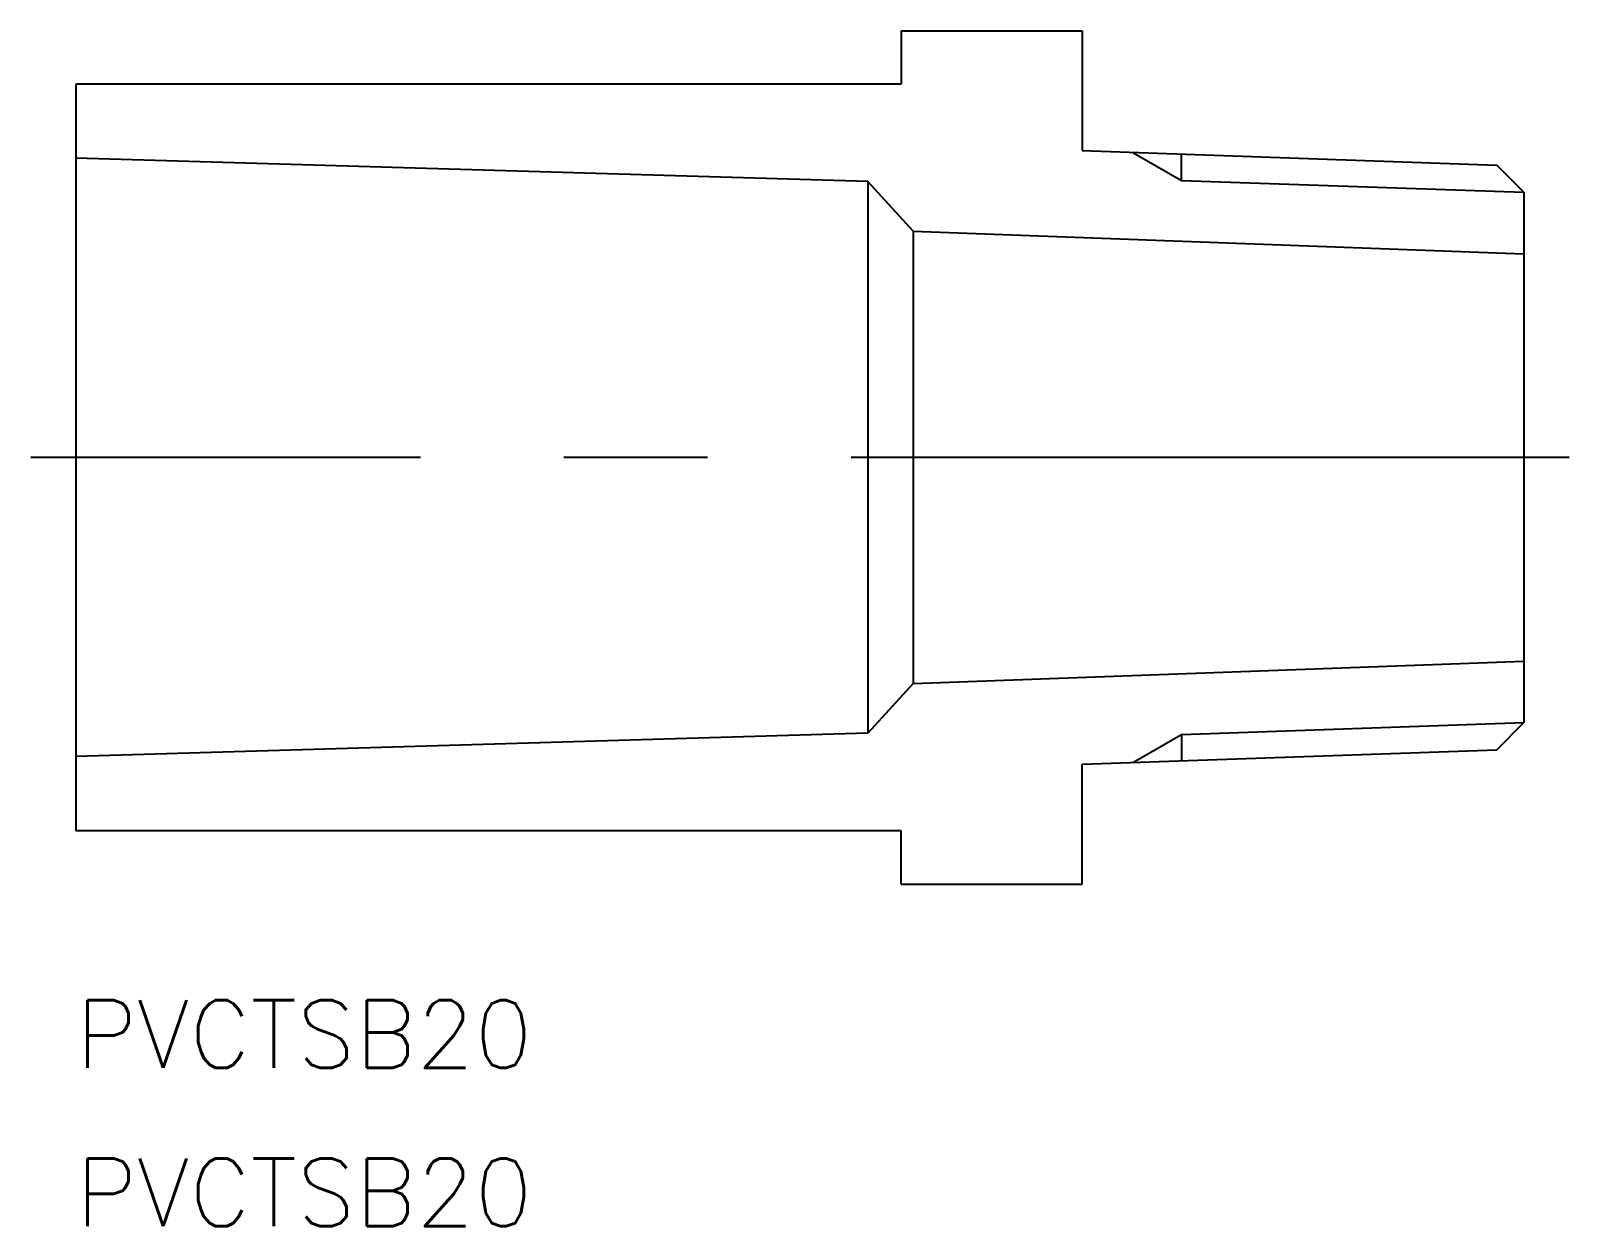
# Model space of a CAD drawing. Extents: x -2 to 66, y -34 to 18.9.
import ezdxf

# ---------------------------------------------------------------- set-up
doc = ezdxf.new("R2010")
doc.units = 0
doc.linetypes.add('CENTER', pattern=[50.8, 31.75, -6.35, 6.35, -6.35])
doc.layers.get('0').update_dxf_attribs({"linetype": 'CONTINUOUS'})
doc.layers.add('CENTER', color=1, linetype='CENTER')
doc.styles.get("Standard").update_dxf_attribs({"font": 'txt.shx', "height": 3, "bigfont": 'bigfont.shx'})

msp = doc.modelspace()

# ---------------------------------------------------------------- linework, layer by layer
at = {"color": 7, "linetype": 'CONTINUOUS'}
for p, q in [((36.486, 18.87), (44.49, 18.87)), ((36.486, 18.87), (36.486, 16.507)), ((44.49, 18.87), (44.49, 13.57)), ((0, 16.507), (0, -16.507)), ((36.486, 16.507), (0, 16.507)), ((35.015, 12.201), (0, 13.231)), ((44.49, 13.57), (62.824, 12.93)), ((48.877, 12.255), (48.877, 13.417)), ((64.028, 11.726), (62.824, 12.93)), ((35.015, 12.201), (35.015, -12.201)), ((37.016, 10.004), (35.015, 12.201)), ((64.028, 11.726), (64.028, -11.726)), ((37.016, 10.004), (64.028, 9.004)), ((37.016, 10.004), (37.016, -10.004)), ((37.016, -10.004), (64.028, -9.004)), ((37.016, -10.004), (35.015, -12.201)), ((35.015, -12.201), (0, -13.231)), ((64.028, -11.726), (62.824, -12.93)), ((48.877, -12.255), (48.877, -13.417)), ((44.49, -13.57), (62.824, -12.93)), ((44.49, -18.87), (44.49, -13.57)), ((36.486, -16.507), (0, -16.507)), ((36.486, -18.87), (36.486, -16.507)), ((36.486, -18.87), (44.49, -18.87))]:
    msp.add_line(p, q, dxfattribs=at)
at = {"color": 3, "linetype": 'CONTINUOUS'}
for p, q in [((46.735, 13.492), (48.877, 12.255)), ((48.877, 12.255), (64.028, 11.726)), ((48.877, -12.255), (64.028, -11.726)), ((46.735, -13.492), (48.877, -12.255))]:
    msp.add_line(p, q, dxfattribs=at)
at = {"layer": 'CENTER', "color": 1, "linetype": 'CENTER'}
msp.add_line((66.028, 0), (-2, 0), dxfattribs=at)

# ---------------------------------------------------------------- texts
at = {"color": 7, "linetype": 'CONTINUOUS'}
for p in [(0, -27), (0, -34)]:
    msp.add_text('PVCTSB20', height=3, dxfattribs=at).set_placement(p)

doc.saveas('drawing.dxf')
